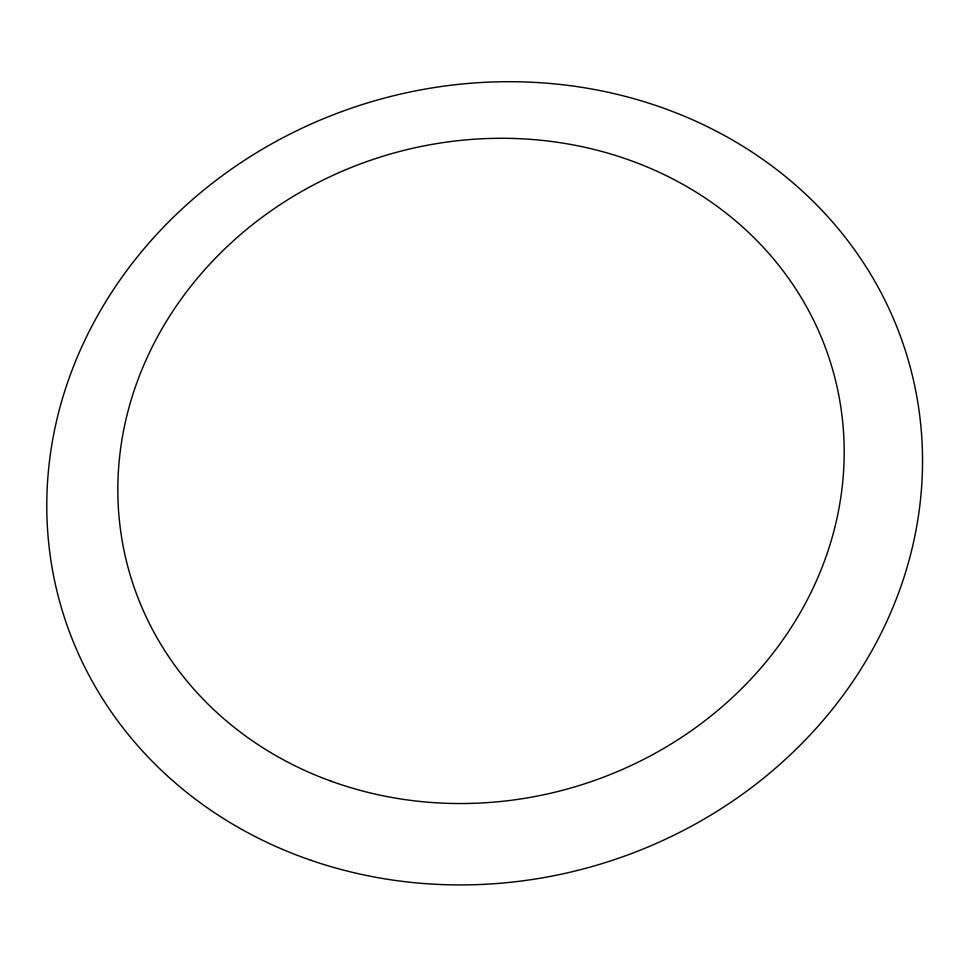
<?xml version="1.0" encoding="UTF-8"?>
<svg xmlns="http://www.w3.org/2000/svg" width="968" height="968" viewBox="0 0 968 968"><rect width="100%" height="100%" fill="white"/><g stroke="black" fill="none" stroke-linecap="round" stroke-linejoin="round"><path stroke-width="1.45" d="M311.018 860.31A441.166 398.005 -16.4 0 0 919.6 414.691A441.166 398.005 -16.4 0 0 223.342 174.918A441.166 398.005 -16.4 0 0 311.018 860.31M331.02 781.152A365.952 329.592 -16.4 0 0 842.45 419.689A365.952 329.592 -16.4 0 0 269.54 211.895A365.952 329.592 -16.4 0 0 331.02 781.152"/></g></svg>
